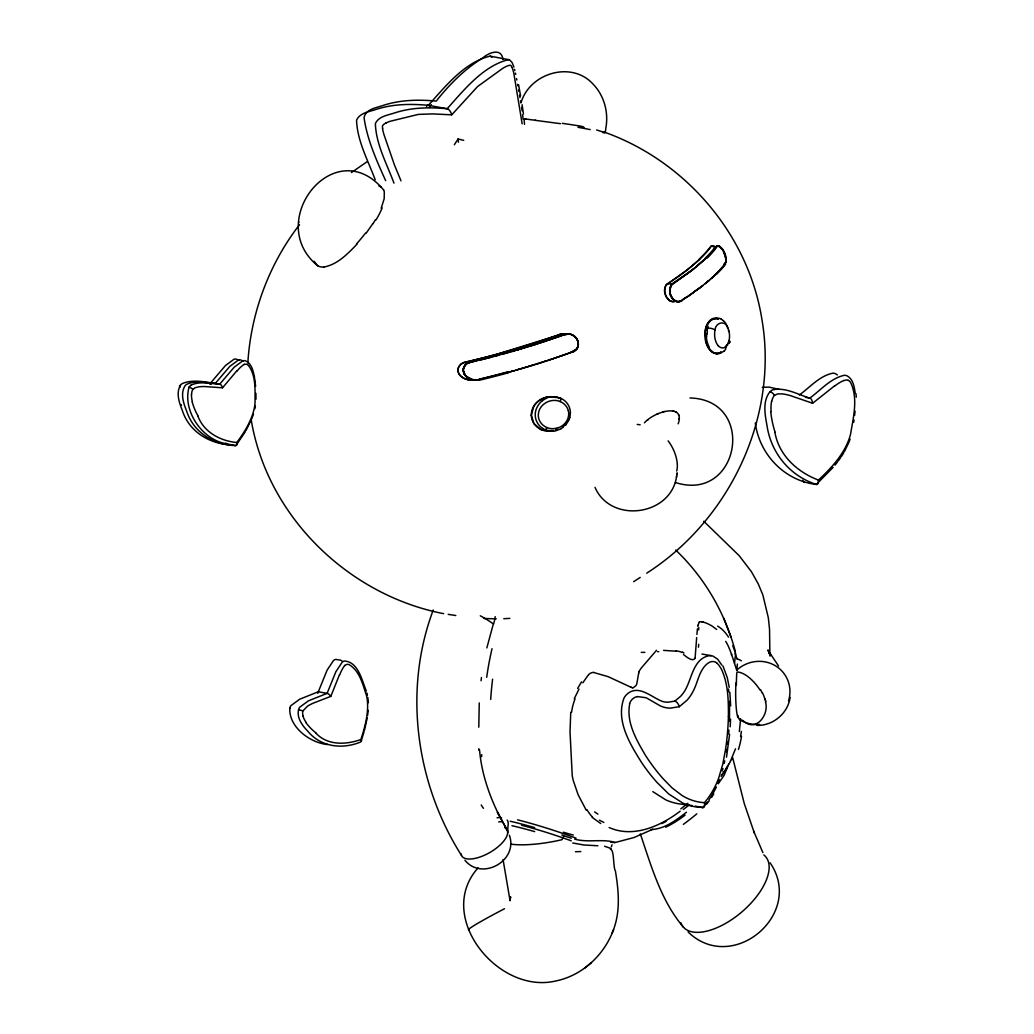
<?xml version="1.0" encoding="UTF-8"?>
<svg xmlns="http://www.w3.org/2000/svg" width="1034" height="1034" viewBox="0 0 1034 1034"><rect width="100%" height="100%" fill="white"/><g stroke="black" fill="none" stroke-linecap="round" stroke-linejoin="round"><path stroke-width="1.5" d="M478.794 727.173L479.259 702.913M769.787 654.419L769.903 655.44L769.542 629.254L768.352 617.88L762.846 594.886L758.336 584.068L751.485 571.776L739.142 555.646L703.753 521.252M255.967 399.253L255.915 393.308M478.807 748.719L478.794 750.167M531.334 415.086L533.79 406.233M728.401 716.316C728.505 700.858 728.22 684.715 721.965 670.316A34.471 27.879 -79.7 0 0 720.918 668.274L718.85 665.172A17.294 13.985 -79.7 0 0 717.867 664.061L716.575 662.936M247.837 363.024C250.823 313.199 268.93 264.226 299.498 224.714M737.371 664.061L736.803 670.135M729.474 721.318L729.552 701.336M730.185 726.799L730.573 719.186M678.188 423.811C685.542 403.014 655.22 410.757 644.441 422.816M740.654 719.018L739.336 731.529M696.67 637.603L695.119 657.714A12.085 9.526 57.8 0 1 694.926 658.27M696.903 634.462L697.42 628.801M705.291 331.733L706.3 342.668M368.207 710.242L367.652 715.231M718.255 318.95C700.302 315.693 700.755 352.193 717.247 353.615M855.066 411.144L854.614 415.422M729.59 734.411L726.514 757.146M317.877 265.867C263.399 221.987 334.77 131.279 383.601 189.92M481.056 680.76L481.456 677.503M570.755 712.284L570.018 731.788L572.229 775.513A84.245 72.083 -26.7 0 0 573.198 780.308L578.122 794.732L586.2 810.152M736.777 670.265C734.683 664.629 730.676 649.21 725.739 641.364M298.684 222.685L298.787 221.883M853.683 422.428L854.032 420.011M679.002 419.313L679.118 418.421M726.359 751.938L726.76 749.366M470.405 362.262C458.437 364.02 463.413 380.344 473.805 379.969M595.002 487.376C610.965 524.186 671.557 515.733 676.65 475.924M676.921 474.347L677.18 472.848L676.456 477.165M602.615 132.52C606.544 134.2 605.291 128.707 606.131 126.406C608.419 111.013 603.701 94.831 592.689 83.715C571.22 60.644 530.028 73.156 521.175 102.25M510.576 896.775L510.059 900.73L503.054 859.525M367.238 717.945L364.433 730.469M510.473 897.266L510.072 899.477L510.292 898.249M254.933 408.676L255.385 406.116M510.499 897.176L510.395 897.667M695.042 658.309C692.754 662.316 686.162 656.629 683.474 654.509M638.585 673.664L636.815 683.771A12.227 11.193 65 0 1 635.949 685.645L632.873 688.075A6.23 5.661 52.7 0 1 632.02 687.7M728.724 341.763L728.608 342.28A18.664 12.098 83.3 0 1 728.492 342.965M705.627 329.432C706.196 323.539 711.663 315.422 718.359 319.015M463.077 368.737L466.437 364.033A11.71 11.658 -88.4 0 1 470.354 362.378L478.626 360.259M724.175 763.454L724.744 760.908M718.113 345.666A11.658 6.631 82.2 0 1 714.61 334.279A13.675 7.729 82.3 0 1 715.05 330.092C715.192 322.97 724.937 319.596 727.522 327.351A11.103 6.282 81.8 0 1 728.737 330.453A11.503 6.514 81.9 0 1 728.918 331.113A11.801 6.695 81.9 0 1 729.461 334.421A12.343 7.018 81.9 0 1 729.513 335.546A13.119 7.471 81.8 0 1 729.332 338.932L729.203 339.682A13.662 7.794 81.8 0 1 729.06 340.432M577.411 347.67C579.996 342.474 576.209 335.365 570.432 334.163M697.976 625.195L699.281 622.209M578.148 346.106L578.187 342.06L576.39 338.17M486.846 647.917L493.334 623.98A33.644 5.881 24.5 0 0 480.293 615.799M790.118 697.42C787.973 713.344 772.98 725.868 756.978 725.39M366.346 691.035C361.835 680.411 358.488 662.031 344.49 661.01A7.496 6.062 -79.7 0 0 342.306 662.057L335.895 671.686L327.106 693.362L318.33 691.772L299.627 699.242L290.955 705.615A7.496 6.062 -79.7 0 0 289.779 708.122C288.77 727.212 310.226 742.994 327.649 744.519M327.106 693.362L308.403 700.845L299.731 707.204A7.496 6.062 -79.7 0 0 298.555 709.712C296.59 718.035 302.445 725.713 307.912 731.335C320.773 747.13 342.719 749.637 360.931 741.869L364.033 731.839M578.109 346.261L577.127 348.212M722.262 771.028L722.96 768.52M728.065 765.832L724.059 775.422L718.203 783.811M629.745 703.779C625.997 722.146 636.492 740.098 645.449 755.324A219.053 177.163 -79.7 0 0 663.117 778.731L672.1 787.921L682.078 795.508A72.354 58.524 -79.7 0 0 704.438 802.681A72.354 58.524 -79.7 0 0 718.591 778.356L722.818 764.074L725.545 749.366A219.053 177.163 -79.7 0 0 728.401 716.316M478.096 867.862C434.629 916.202 497.871 994.786 555.788 980.969C585.502 974.933 609.491 949.768 616.238 920.506C619.922 904.246 618.112 887.392 615.424 871.119C612.955 867.099 614.403 849.237 610.448 849.392M734.515 663.169L735.652 653.669L732.796 645.63M707.166 327.675L706.946 328.411A5.416 2.469 12.8 0 1 715.063 330.092M735.51 748.823L730.405 761.205M252.723 416.366L253.446 414.298M849.328 441.234L850.103 439.088M458.385 367.419C455.736 376.647 467.691 381.714 475.226 379.724M318.33 691.772L327.132 670.084L333.53 660.467A7.496 6.062 -79.7 0 1 335.714 659.408L340.742 660.17M611.288 846.794L612.063 844.83M717.984 783.358L719.431 779.701M433.246 610.008C403.014 690.169 415.888 783.501 461.487 855.402M252.374 417.4L245.911 430.635M381.171 208.273L384.183 198.735L384.299 192.001A33.308 16.105 -40.3 0 0 383.627 189.907M574.284 698.674L579.001 689.135M848.94 442.293L844.39 451.664M611.908 933.547L613.589 929.618M339.449 674.75L330.828 696.36L313.224 703.159A67.003 54.182 -79.7 0 0 307.693 706.015L302.936 710.888L298.555 709.712M725.907 768.663L725.299 769.903M458.566 367.018L461.151 364.033L465.326 362.184A247.863 73.13 -14.7 0 0 499.306 353.641M724.64 771.131L721.137 776.482M715.063 246.687L712.84 245.704L711.095 246.583A251.404 73.918 -14.7 0 1 682.711 273.26A258.836 76.102 -14.7 0 1 667.421 283.717C660.984 288.925 666.18 303.363 674.84 301.424M577.334 348.148L576.416 349.221M665.767 285.487L664.578 290.58M728.944 763.816L726.307 767.952M254.635 377.798C253.265 371.62 251.934 363.167 245.148 360.75A7.496 6.062 -79.7 0 0 242.848 360.801L234.188 367.186L219.764 384.092C207.64 382.709 193.862 378.547 182.1 383.653A7.496 6.062 -79.7 0 0 180.291 385.527C175.896 393.308 179.244 402.769 182.307 410.42C189.067 431.695 209.605 444.181 231.526 444.814M190.876 385.243A7.496 6.062 -79.7 0 0 189.067 387.13C182.243 410.757 202.25 439.915 226.407 443.793M245.148 431.966L235.907 445.615C213.935 445.072 193.487 432.445 186.702 411.222C183.638 403.57 180.278 394.109 184.685 386.328A7.496 6.062 -79.7 0 1 186.495 384.441C195.374 380.021 205.934 382.981 215.382 383.304L229.806 366.398L238.466 360A7.496 6.062 -79.7 0 1 240.754 359.948L243.365 361.202M711.547 797.447L713.77 793.892M577.088 348.548L570.871 352.529M841.237 456.769L843.692 452.892M582.801 682.815L587.622 675.939A23.911 23.355 -85.2 0 1 588.385 675.099M372.783 223.745L366.075 233.283M534.022 405.858C538.559 398.594 548.136 395.053 556.318 397.547C544.75 393.734 530.545 403.221 531.36 415.797A16.079 15.471 -52.1 0 0 532.42 420.67A16.466 15.846 -52.3 0 0 532.988 421.95A17.772 17.1 -53.2 0 0 540.834 429.407M671.389 284.815L669.657 290.451M671.105 285.474L669.657 290.632M454.327 144.76L458.088 139.008L463.71 140.353M665.883 285.294L686.731 270.249L699.63 259.275M670.963 285.384L684.508 275.742M838.354 460.841L840.513 457.791M236.967 444.904A3.529 1.797 64.8 0 0 236.799 442.539C244.774 431.708 252.309 419.83 254.623 406.362A35.04 28.345 -79.7 0 0 255.036 402.885C254.933 390.425 256.264 376.092 248.561 365.506M716.291 246.286L716.045 246.622A13.752 5.661 62.5 0 0 715.774 247.139M716.484 246.441C722.598 243.869 730.043 260.93 723.839 264.122M718.966 245.911A10.87 4.485 62.3 0 0 716.123 246.764C715.761 248.082 705.627 243.882 715.257 246.842M707.256 802.022L702.745 807.515L695.468 806.856A75.715 61.239 -79.7 0 1 682.518 802.888L668.752 794.009L656.848 782.247A226.782 183.419 -79.7 0 1 642.243 763.544C630.404 744.777 615.359 720.853 624.032 698.015A14.554 11.775 -79.7 0 1 626.707 694.46C638.443 683.577 651.614 697.601 662.807 701.569A31.408 25.398 -79.7 0 0 668.326 702.176L674.827 701.104L680.411 696.489A31.408 25.398 -79.7 0 0 684.43 691.397C692.005 679.545 692.677 658.904 709.285 655.621A14.554 11.775 -79.7 0 1 713.033 656.151L717.609 659.149L721.848 665.108M706.649 804.116L709.169 800.859M835.02 465.119L837.527 461.914M189.067 387.13A3.244 0.918 34.3 0 1 192.931 389.43L195.012 387.763L198.722 386.845A67.003 54.182 -79.7 0 1 204.577 386.535L222.53 387.802L236.773 370.883M724.834 264.161L721.861 267.884M210.949 384.312L212.228 382.709M211.001 382.502L225.412 365.597L234.072 359.199A7.496 6.062 -79.7 0 1 236.372 359.16L238.983 360.401M724.627 264.42L723.451 266.022M656.525 650.296L641.881 667.318A24.635 23.575 61 0 0 638.934 671.712M605.032 132.675L596.657 129.961M428.994 107.497L431.398 104.654M375.187 179.735C368.026 160.412 357.182 140.882 356.562 120.138C359.974 112.616 369.526 111.75 376.479 109.294C393.217 103.904 410.989 103.736 428.36 105.313C445.189 86.597 464.55 62.156 490.103 56.146L509.529 59.83L512.076 62.505L513.924 67.081M393.98 183.16C386.845 163.837 376.001 144.308 375.368 123.576C378.78 116.041 388.319 115.175 395.285 112.719C412.023 107.329 429.782 107.161 447.153 108.738C463.995 90.023 483.356 65.581 508.896 59.571M566.257 424.535L565.688 425.207M722.882 266.539L722.327 267.354M833.107 467.368L816.317 484.429C784.483 480.758 759.37 454.353 755.311 422.984M464.822 365.454L463.025 370.237M722.197 267.328L719.496 270.494M576.429 349.427L572.125 352.103M721.732 267.871L719.095 270.908M671.583 284.841L672.604 283.962L667.421 283.717M855.221 393.372C854.381 387.143 853.309 379.491 847.389 376.001A9.926 8.026 -79.7 0 0 844.455 375.277C830.651 378.16 820.802 390.128 809.777 398.103C797.912 394.587 785.478 387.039 772.747 389.831A9.926 8.026 -79.7 0 0 770.02 391.705C762.433 400.972 764.914 414.259 766.918 425.09C770.782 452.569 789.537 475.847 816.317 484.429M356.911 244.295C347.695 253.769 337.588 264.497 324.03 266.992M719.199 270.637L718.294 271.748M718.798 271.05L717.88 272.162M717.48 272.588L717.984 271.89M717.57 272.304L716.213 273.842M717.157 272.73L715.774 274.268M465.119 365.067L466.231 364.11M705.976 258.035L696.916 266.177M706.209 258.138L690.686 271.399L672.113 283.975M715.877 273.997L714.223 275.755M715.774 274.449L713.874 276.078M715.438 274.411L713.977 275.807M704.71 259.353L696.14 266.798M724.175 350.978L720.427 353.292M713.68 276.427L712.827 277.047M713.331 276.763L711.767 278.03M712.62 277.409L710.668 278.999M712.219 277.422L711.03 278.676M710.397 279.051L709.182 280.304M709.725 279.981L708.109 281.222M708.988 280.615L707.838 281.248M708.613 280.938L707.747 281.519M707.876 281.558L707.01 282.127M707.476 281.558L705.912 283.045M799.347 395.001C809.958 387.311 819.523 375.859 832.848 373.171A9.926 8.026 -79.7 0 1 835.782 373.881L837.398 374.954M740.499 719.173L739.672 719.612A26.548 3.399 88.9 0 1 737.94 715.463M707.514 281.868L706.649 282.437M706.765 282.489L705.253 283.394M695.365 267.431L696.205 266.837M705.653 283.406L704.774 283.975M584.559 968.225L591.435 962.615M695.468 267.444L685.232 275.147M704.865 283.704L704.102 284.311M694.021 268.607L673.147 283.316M686.486 812.22C676.146 820.156 664.784 828.997 651.213 829.565M647.194 420.386L648.098 419.662M351.495 172.523L366.98 161.795M702.551 285.746L703.417 285.203M702.642 285.474L700.445 287.374M702.668 285.785L698.273 289.003M688.851 805.253L683.28 809.506M701.181 286.948L693.853 292.015M699.824 287.646L693 292.829M720.956 352.077L720.091 352.672L720.879 352.129M697.627 289.287L694.628 291.472M680.165 811.186C660.623 826.101 633.39 838.367 609.142 827.536M693.077 292.57L693.775 292.402M693.051 292.919L691.436 293.927M692.302 293.113L690.854 294.121M834.593 385.85L812.621 403.273L790.066 395.505A88.627 71.682 -79.7 0 0 782.544 393.915L777.62 393.902L774.582 395.389A4.304 1.654 45.3 0 0 770.02 391.705M691.604 293.927L688.786 295.737M690.169 294.91L687.429 296.642M689.458 295.401L685.374 298.012M672.384 283.911L672.449 283.872A10.327 7.212 66.4 0 0 670.2 293.863L670.471 294.884M466.437 363.968L467.316 363.425A12.214 12.162 -83.6 0 1 470.341 362.275L476.933 360.672M687.351 296.81L682.647 299.563M686.834 296.848L681.858 300.274M684.056 298.658L684.754 298.206M633.661 581.664L640.201 577.424M646.728 573.172C729.797 519.947 779.003 416.56 761.774 318.562C748.06 233.632 684.909 160.645 604.166 132.068M683.254 299.498C679.092 304.358 672.462 300.429 670.808 295.259M637.435 696.567L646.134 697.743L660.209 705.834A38.413 31.059 -79.7 0 0 670.161 708.161L679.351 706.674L687.067 700.173A38.413 31.059 -79.7 0 0 693.736 690.053C698.221 681.07 699.372 669.67 707.889 663.246A10.637 8.595 -79.7 0 1 716.678 662.704M681.148 300.739L681.91 300.351M681.251 300.778L679.493 301.14M190.876 385.243C199.756 380.822 210.329 383.782 219.764 384.092M561.281 428.748L555.426 430.919A19.336 18.366 -66.1 0 1 552.595 431.243M385.902 123.059L384.596 123.796A11.219 9.073 -79.7 0 0 383.588 124.532A5.739 4.64 -79.7 0 0 382.994 125.101M652.868 829.229L634.126 837.488L614.118 842.8M657.017 414.169L658.322 413.574M555.878 429.873L556.654 429.562M674.931 301.372L672.359 301.721L669.851 300.765M719.212 353.111C712.904 355.528 707.915 348.536 706.468 343.172M719.25 353.085L716.148 353.421M679.777 301.269L677.244 301.501M573.172 351.547L571.182 351.689M555.555 429.989L556.279 429.717M562.935 333.788L566.71 334.525L564.965 334.357A10.159 9.745 66.1 0 1 574.154 336.115L574.322 336.218M563.84 334.757L568.015 333.866M570.871 352.413L571.944 352.025M562.793 333.788L499.254 353.525M571.13 352.465L568.713 353.305M562.716 335.158L563.982 334.732M570.122 352.827L567.627 353.68M562.935 335.106L557.093 337.149L558.618 336.632M562.78 335.249L560.48 335.96M567.007 353.938L568.713 353.189M565.469 334.331L565.029 334.473A9.164 8.802 65.4 0 0 564.577 334.654A9.267 8.892 66 0 1 564.978 334.383L566.839 333.943M565.947 354.313L567.627 353.576M843.783 380.615L845.877 380.06A6.45 5.222 -79.7 0 1 848.358 380.383M558.27 336.838L560.531 336.037M563.284 355.218L565.456 354.339M564.37 354.83L566.542 353.964M564.874 354.688L560.001 356.355M555.956 337.536L557.507 337.019M562.186 355.593L563.284 355.101M553.694 338.325L556.382 337.407M554.883 338.015L556.008 337.627M561.1 355.864L562.186 355.489M553.746 338.402L555.245 337.808M561.552 355.851L555.607 357.842M552.557 338.713L554.095 338.196M558.089 357.04L560.001 356.239M552.932 338.596L551.419 339.1L552.608 338.803M556.719 357.48L558.903 356.614M550.566 339.411L548.136 340.225M550.269 339.488L551.755 339.01M555.607 357.738L556.706 357.363M544.13 341.543L550.321 339.579M554.289 358.294L555.697 357.842M548.033 340.341L549.183 339.966M554.276 358.191L550.282 359.625M552.957 358.746L554.482 358.255M545.538 341.181L546.883 340.729M551.613 359.186L553.242 358.669M544.181 341.634L545.642 341.065M551.988 359.095L548.938 360.065M544.362 341.478L541.467 342.525M548.938 359.961L550.269 359.522M541.415 342.435L543.083 341.905M549.429 359.935L546.262 360.944M540.058 342.874L541.79 342.332M548.123 360.375L544.918 361.383M540.472 342.758L537.331 343.753L539.141 343.185M546.249 360.84L540.872 362.675M545.474 361.228L542.217 362.249M537.796 343.624L532.277 345.369M535.069 344.49L536.439 344.051M542.747 362.107L539.515 363.102L540.86 362.572M536.013 344.283L527.728 346.765M538.158 363.529L539.955 362.999M533.273 345.149L529.111 346.338L530.52 346.002M536.788 363.852L538.145 363.425M536.801 363.955L538.533 363.451M679.209 706.739L679.286 706.726A5.441 2.766 64.8 0 0 674.827 701.091M537.098 363.89L534.074 364.692M535.651 364.343L532.549 365.273M533.298 364.937L527.133 366.915M526.345 347.191L527.973 346.713M526.384 347.282L527.767 346.855M531.773 365.506L532.691 365.261M523.372 348.096L526.513 347.166M531.179 365.726L531.941 365.493M523.411 348.187L525.014 347.695M528.684 366.45L530.429 365.958M523.527 348.07L520.205 349.143M527.909 366.682L528.891 366.411M520.167 349.053L522.002 348.523M526.345 367.044L523.256 368.065M525.582 367.38L527.34 366.889M520.464 348.975L516.961 349.996M524.186 367.82L525.776 367.354M518.913 349.44L513.743 350.927M517 350.087L518.603 349.621M522.454 368.194L520.037 369.009M521.705 368.518L523.398 368.052M521.795 368.531L518.525 369.474M515.772 350.358L512.166 351.482M512.14 351.392L514.182 350.823M515.863 370.211L518.344 369.384M517.53 369.733L519.184 369.151M512.567 351.289L507.293 352.762M517.698 369.707L514.182 370.689M508.948 352.4L510.951 351.754M509.31 352.219L494.911 356.135M514.169 370.586L509.995 371.852M513.355 370.922L514.363 370.663M511.675 371.387L513.523 370.896M510.99 371.607L511.843 371.374M506.014 353.137L502.472 354.21M509.167 372.085L510.137 371.852M509.142 371.981L508.301 372.214L509.284 372.085M506.686 372.796L508.418 372.318M499.228 355.089L496.01 355.942M663.001 411.855L664.358 411.493M493.838 356.42L494.937 356.226M561.721 333.866L561.268 333.943A9.371 8.996 65.4 0 0 559.95 334.305A258.836 76.102 -14.7 0 1 534.656 342.913A251.404 73.918 -14.7 0 1 465.3 362.159C458.825 362.882 455.451 371.322 460.427 375.756A14.644 14.592 -69.6 0 0 474.218 379.504M491.693 356.976L493.864 356.51M491.719 357.079L479.776 360.078M490.646 357.35L480.9 359.806M478.639 360.362L479.75 359.987M479.246 379.788L477.139 380.073M470.315 362.327L465.3 362.146M553.448 430.622L543.69 430.493A19.426 18.69 -53.6 0 1 540.821 429.446L533.906 423.539L531.334 415.267M479.207 379.646L477.424 379.943M553.358 430.635L546.585 431.049L540.821 429.446M762.316 387.323L769.063 387.117L779.3 389.43M562.005 333.84L565.391 334.098M477.113 379.969L476.222 380.124M503.791 618.707L509.801 618.384M476.816 379.995L472.926 379.711M567.576 333.969L569.902 334.15M559.924 334.266L565.029 334.383M477.062 379.711L479.362 379.788M663.582 650.373L676.003 651.2M689.975 397.961C757.444 399.912 739.297 503.119 675.473 482.516M484.093 618.461L496.242 618.862M475.614 380.008L474.115 379.905M597.833 845.76L583.874 844.985L572.746 842.994M593.904 672.552L608.134 676.663L631.141 687.326M510.176 65.271A5.597 4.524 -79.7 0 0 509.452 65.336A11.581 9.371 -79.7 0 0 508.25 65.633L507.035 66.086A45.832 37.069 -79.7 0 0 502.834 68.283L477.605 86.52L451.742 114.826L432.587 113.908L418.331 114.399L390.128 121.288A45.729 36.978 -79.7 0 0 385.889 123.033M568.726 333.892L570.057 334.176M637.215 424.418L640.162 424.793M534.927 120.293L560.493 123.679M532.316 119.931L525.401 118.923M604.567 846.239L611.223 848.604M448.213 614.364L455.813 615.527M236.889 442.539C220.423 440.962 203.957 432.341 197.946 416.172M579.479 126.575L584.042 127.376M289.779 708.122L289.959 708.51M428.36 105.313L447.153 108.738M805.434 397.302L809.777 398.103M227.131 444.025L235.907 445.615M701.996 654.031L711.159 655.698M692.056 805.576L678.666 803.793A75.715 61.239 -79.7 0 1 665.715 799.825L652.803 791.63M695.106 806.132L702.745 807.515M701.776 621.718L703.366 622.106M574.658 839.104C587.919 842.943 602.085 838.561 615.178 842.387M677.128 301.76L673.16 299.356L670.665 294.897M672.94 410.912L673.909 411.131M472.628 379.646L465.765 376.014L462.948 370.017M570.264 334.124L574.18 336.102A10.534 10.107 67.6 0 1 576.209 338.04A8.944 8.595 67.8 0 1 573.198 352.012M443.664 613.666C348.419 595.196 267.418 516.612 251.275 420.205M568.299 410.614A14.075 13.532 -51.4 0 0 564.176 404.061A15.756 15.161 -50.6 0 0 560.157 401.567C551.122 397.625 539.089 404.01 538.365 414.104A13.507 13.003 -51.4 0 0 538.339 414.918L538.326 415.461A13.183 12.705 -51.2 0 0 538.96 419.197A13.558 13.054 -51.5 0 0 539.334 420.192A14.347 13.817 -52 0 0 544.634 426.318L545.655 426.939A15.691 15.109 -52.3 0 0 546.896 427.507A3.244 0.84 -66.5 0 1 545.241 429.808A18.677 17.72 -66.4 0 1 543.819 429.097L542.76 428.477M490.103 56.146L491.848 57.219M558.089 398.18L558.799 398.491M715.993 247.191A12.137 4.899 61.2 0 1 717.777 245.898A8.647 3.477 60.9 0 1 718.901 246.105L723.102 250.448L725.829 258.177M675.267 411.61L676.068 412.01M600.715 823.516L592.275 817.455M381.417 187.257L380.667 186.779A26.432 12.783 -39.1 0 0 378.935 186.042M341.44 660.584L342.151 661.049M743.704 721.189C756.268 732.395 769.477 714.339 765.431 701.763M742.851 720.608L742.179 720.129M669.618 300.61L666.064 296.37L664.604 291.019M574.439 336.153L576.171 338.079M688.062 931.944C732.589 975.178 805.059 913.72 770.11 862.821M315.706 732.912C327.235 745.682 345.951 744.855 360.931 739.517C365.028 726.475 368.996 712.723 367.16 698.932A35.04 28.345 -79.7 0 0 366.514 695.598C362.766 684.637 359.819 670.95 349.156 664.655A6.618 5.351 -79.7 0 0 346.7 664.487A4.873 3.942 -79.7 0 0 344.942 665.547M317.076 265.337L314.116 261.279M716.64 629.422L712.064 626.061A82.966 55.849 -45.3 0 0 707.321 623.554L704.865 622.584A52.191 36.1 -82.8 0 0 703.353 622.184M464.912 860.262C481.934 881.239 518.538 860.74 509.387 835.239M675.693 550.062C704.49 577.411 725.054 612.865 735.264 651.187M683.513 927.291C660.933 900.717 651.342 866.246 640.33 833.895M778.576 666.051L767.887 650.037L770.731 655.569L768.365 650.502L770.136 655.272L769.012 651.756L769.309 652.544M464.188 374.179L462.961 370.456M735.058 653.217L737.126 659.214M726.372 324.715L726.488 324.909A16.389 10.56 84.1 0 1 727.91 328.205M385.656 180.653C376.57 160.529 367.083 139.5 364.058 117.592C365.829 108.932 376.428 107.833 383.394 105.352C400.416 99.807 418.499 99.432 436.206 101.099C449.48 84.452 464.576 69.11 482.8 57.93C488.707 52.669 501.516 47.396 502.976 59.455M507.5 830.961L497.483 812.233L506.854 829.475M497.483 812.233L498.504 814.12C488.681 793.996 481.405 772.385 479.556 749.96M762.911 852.649L753.644 831.142L754.329 832.952L744.273 803.573L732.628 757.508M722.947 665.935L727.277 677.593L729.229 687.429M400.998 180.821L394.523 165.169L384.015 134.743A63.294 51.183 -79.7 0 1 383.123 131.486A26.806 21.688 -79.7 0 1 382.528 128.397M731.116 637.422L723.619 617.97M670.562 295.142L670.355 293.94M678.588 414.712L678.873 415.474M769.464 653.074L769.981 655.866L769.761 654.264M774.88 432.238C778.835 455.244 797.253 472.111 818.45 480.073C831.039 468.299 843.46 455.115 849.25 438.532A46.362 37.495 -79.7 0 0 850.568 434.086C853.321 417.348 858.323 398.452 850.581 382.425A8.505 6.889 -79.7 0 0 848.345 380.396M764.824 698.984L764.397 697.562A26.302 17.824 61.7 0 0 762.485 692.845M670.161 293.889L669.916 291.834M670.11 293.746L669.903 291.653M764.966 699.527L765.173 700.406M514.544 69.343L514.842 70.545M366.902 693.026L367.419 695.184M769.929 655.543L769.645 653.734M515.423 73.091L515.707 74.422M769.865 654.897L769.826 654.677M516.548 78.584L516.819 80.019M769.761 654.186L769.968 655.259M517.62 84.349L517.879 85.783M519.96 97.597L519.546 95.244M518.603 84.775L520.554 95.8M518.629 90.023L518.874 91.38M520.541 100.88L520.903 102.986M521.601 107.278L522.105 110.78M522.105 104.731L523.45 113.869M254.842 379.103L255.605 386.393M367.846 697.498L368.363 702.771M522.622 114.735L523.126 119.181M728.518 689.019L728.854 691.927M669.735 291.704L669.838 290.774M669.722 291.523L669.825 290.606M522.157 123.834L513.885 73.66A64.961 52.54 -79.7 0 0 513.187 70.803L512.942 69.95A23.523 19.026 -79.7 0 0 512.076 67.469M729.862 692.405L730.676 705.795M524.148 119.789L524.509 124.338M856.01 393.76L856.281 397.185M327.532 693.452A3.477 1.28 43.3 0 1 330.751 696.334M360.84 739.504A3.529 1.292 43.3 0 1 361.59 740.809M339.708 674.866A35.053 28.345 -79.7 0 1 344.749 665.34M317.877 693.323A3.477 1.28 43.3 0 1 317.671 692.883M303.143 715.967A8.375 6.773 -79.7 0 1 302.794 710.927M315.784 732.757A64.948 52.527 -79.7 0 1 305.935 722.624M306.116 722.417A26.225 21.21 -79.7 0 1 302.936 716.084M809.829 397.948A4.601 2.572 78.5 0 1 812.517 403.234M818.333 480.06A4.666 2.611 78.5 0 1 816.757 484.571M834.684 386.018A56.702 45.871 -79.7 0 1 843.744 380.473M804.659 482.49A4.666 2.611 78.5 0 1 802.694 480.267M771.803 401.412A11.077 8.97 -79.7 0 1 774.466 395.247M775.061 432.134A85.912 69.485 -79.7 0 1 770.757 411.622M771.093 411.545A34.691 28.06 -79.7 0 1 771.532 401.373M180.226 386.974A3.244 0.918 34.3 0 1 180.291 385.527M220.345 384.286A3.477 1.771 64.8 0 1 222.452 387.776M236.967 371.116A35.053 28.345 -79.7 0 1 244.373 364.214M244.489 364.498A4.873 3.942 -79.7 0 1 246.389 364.252A6.618 5.351 -79.7 0 1 248.548 365.532M226.588 443.857A3.529 1.797 64.8 0 1 225.774 443.069M209.824 384.157A3.477 1.771 64.8 0 1 209.928 383.239M191.626 394.342A8.375 6.773 -79.7 0 1 192.828 389.353M198.076 416.056A64.948 52.527 -79.7 0 1 192.169 401.967M192.402 401.851A26.225 21.21 -79.7 0 1 191.419 394.368M181.493 405.212A64.948 52.527 -79.7 0 1 181.286 404.669M447.115 108.557A5.739 2.921 64.8 0 1 451.625 114.8M426.577 106.476A5.739 2.921 64.8 0 1 428.296 105.119M457.894 139.008A6.075 3.089 64.8 0 1 458.385 142.201M510.809 65.413A3.709 2.999 -79.7 0 1 511.727 67.197M382.645 128.358A6.101 4.937 -79.7 0 1 382.541 125.734M562.341 123.356A65.698 5.816 6.3 0 1 582.737 126.562M535.728 120.319A30.955 0.956 7 0 1 533.286 119.983M525.737 118.936A24.932 1.228 6.4 0 1 524.561 118.755M578.019 127.311A65.827 4.821 7.2 0 1 590.22 129.612M382.166 207.912A65.465 28.668 -45.6 0 1 376.079 219.867M375.29 219.971A70.932 29.443 -46.7 0 1 372.951 223.732M365.454 233.154A69.071 28.332 -46.8 0 1 356.459 243.959M324.043 266.966A26.432 14.088 -49.8 0 1 317.877 265.867M710.565 246.622A247.863 72.768 -14.8 0 1 698.971 259.34M511.429 844.222A54.156 13.92 -11.1 0 0 562.057 839.673A5.416 1.344 -72.7 0 1 563.763 836.273M521.575 825.261A52.915 4.653 17.8 0 1 571.233 840.823M571.285 838.199A67.132 29.21 27.1 0 1 561.837 834.968M507.784 832.952A54.156 43.803 -79.7 0 1 508.185 824.305A5.416 4.382 -78.4 0 0 507.138 820.078M511.946 825.701A52.488 3.503 17 0 1 534.707 831.62M498.685 821.991A52.204 4.705 20.2 0 1 502.33 821.901M469.035 929.902A54.156 2.624 -26.8 0 1 504.54 908.731M575.447 851.719A60.735 5.118 -4.2 0 1 580.824 851.564M732.266 758.504A54.156 14.45 -12.1 0 1 731.788 759.654M763.829 854.95A54.156 26.574 -40.4 0 1 739.724 913.707A54.156 26.574 -40.4 0 1 680.721 922.522M696.813 813.823A64.922 16.531 -41.4 0 1 683.358 824.356M504.915 827.743A26.147 11.128 -30 0 1 490.749 851.951A26.147 11.128 -30 0 1 461.086 853.955M736.803 670.071A32.493 31.11 -35.8 0 1 775.319 665.715A32.493 31.11 -35.8 0 1 788.554 700.923M759.602 724.395A32.493 31.11 -35.8 0 1 739.672 719.612M737.022 671.971A29.896 14.153 57.9 0 1 759.977 689.936M736.363 684.844A25.501 1.499 89.5 0 1 736.764 673.044M760.429 689.575A28.099 17.074 62.1 0 1 762.213 692.961M765.018 698.971A23.937 19.09 55.9 0 1 765.16 699.514M765.677 700.419A22.658 16.854 58.9 0 1 765.923 701.815M731.62 653.979A129.922 41.063 -31.6 0 1 731.465 655.026M737.436 658.942A200.712 55.319 -37.3 0 1 741.378 660.816M737.824 717.518A26.432 3.503 -89.9 0 1 735.949 682.879M481.754 754.613A71.475 23.885 76.3 0 1 481.611 756.668M483.485 808.304A136.746 18.043 85.4 0 1 481.224 804.943M490.685 699.398A203.427 108.971 -76.7 0 1 492.598 679.196M486.704 677.309A217.631 149.762 -72.6 0 1 492.029 648.706M495.208 616.626A32.946 22.722 -73.3 0 1 493.58 624.058M573.301 835.007A67.3 30.477 24.4 0 1 563.478 832.202M517.582 819.846A56.314 4.795 17.8 0 1 576.067 838.147M612.891 842.464A48.74 2.262 14.9 0 1 610.564 842.128M497.096 817.855A54.892 4.976 20.2 0 1 501.606 817.804M510.176 821.242A54.97 3.839 17.2 0 1 534.643 827.614M666.064 821.435A50.046 26.703 -47.5 0 1 661.747 823.607M685.09 815.115A64.522 30.917 -44 0 1 665.689 827.187M741.365 731.4A104.809 77.873 -65.8 0 1 740.564 736.492M741.533 736.298A72.328 49.71 -68 0 1 738.483 749.417M730.521 761.257A65.362 64.573 -53.9 0 1 729.048 763.88M726.824 768.34A88.704 78.028 -56.4 0 1 721.344 775.216M687.881 803.276A59.739 11.607 -40.5 0 1 680.811 808.846M603.843 822.431A71.643 11.115 36 0 1 599.397 820.156M597.936 814.12A66.228 15.277 42.1 0 1 594.602 811.936M592.521 817.17A65.013 50.188 -58.5 0 1 586.86 809.583M571.556 712.323A55.254 50.912 -52.2 0 1 575.02 698.932M577.631 688.437A83.172 46.659 -59.2 0 1 581.56 681.91M588.527 674.724A7.445 7.367 64.6 0 1 593.891 672.371M632.058 687.584A22.386 19.556 47.8 0 1 631.205 687.158M638.56 673.664A10.792 10.353 59.6 0 1 639.128 671.829M641.248 652.364A74.577 2.585 -0.6 0 1 644.88 652.364M657.559 651.666A88.989 10.495 -3.7 0 1 658.697 651.678M675.965 650.955A21.494 15.975 69.8 0 1 682.078 652.48M682.479 651.989A40.714 27.724 60.6 0 1 683.926 653.01M698.467 647.181A166.177 17.668 -89.6 0 1 698.661 644.26M698.635 629.926A49.257 23.64 72.1 0 1 698.855 627.664M697.86 626.63A28.448 15.562 66.5 0 1 698.092 625.324M699.204 622.054A8.194 4.821 60.8 0 1 701.815 621.912M717.661 626.139A56.534 35.621 -82.1 0 1 728.505 637.125M728.931 730.094A226.782 183.419 -79.7 0 1 728.608 733.92M727.794 741.624A226.782 183.419 -79.7 0 1 727.471 744.209M716.368 786.964A75.715 61.239 -79.7 0 1 708.923 799.786M704.361 802.63A5.7 2.908 64.8 0 1 702.797 807.683M629.512 703.676A10.779 8.711 -79.7 0 1 637.435 696.632M508.508 372.757A255.036 75.508 -14.7 0 1 479.259 380.266M508.121 371.788A255.114 74.59 -14.7 0 1 479.22 379.207M680.488 301.295A8.699 6.217 66.2 0 1 670.691 295.866A10.056 7.173 66.1 0 1 669.954 293.902M715.502 246.712A247.682 72.677 -14.8 0 1 705.291 258.099M717.092 246.596A247.927 73.272 -14.5 0 1 707.256 258.022M725.635 264.109A255.036 75.224 -14.6 0 1 716.407 274.385M716.304 246.609A247.863 72.987 -14.6 0 1 704.904 259.34M560.402 398.18A3.244 0.853 -67.8 0 1 560.157 401.567M560.402 398.168A18.948 17.966 -69.2 0 1 561.94 398.891A18.121 17.177 -53.5 0 1 564.835 400.869A17.643 16.751 -59.9 0 1 566.826 402.898A17.268 16.402 -59.5 0 1 568.493 405.418A16.673 15.833 -60.8 0 1 569.889 409.037A16.531 15.652 -62.9 0 1 570.406 413.186M557.455 397.34A18.832 17.733 -51.1 0 1 560.376 398.219M570.277 413.186A16.492 15.471 -65 0 1 569.747 417.4M569.812 417.413A16.828 15.898 -63.6 0 1 569.101 419.636M568.933 419.571A16.622 15.549 -64.1 0 1 567.963 421.601M567.576 422.182A17.203 15.859 -62.7 0 1 566.037 424.341M565.21 424.741A17.811 16.389 -60.8 0 1 563.065 426.809M563.259 427.068A18.198 16.893 -59.7 0 1 561.165 428.515M552.595 431.113A19.478 18.431 -62 0 1 550.153 431.049M550.166 430.958A18.793 17.694 -54.9 0 1 548.059 430.648A16.699 15.562 74 0 1 545.241 429.821M568.364 410.601A13.739 13.209 -51 0 1 564.991 423.294A15.691 15.109 -51.8 0 1 557.985 427.882M557.946 427.727A15.562 14.98 -52.1 0 1 546.96 427.585M542.63 428.36A17.488 16.557 -66.2 0 1 536.504 421.006A16.867 15.975 -63.9 0 1 536.051 419.817A16.454 15.6 -62.9 0 1 535.25 415.306L535.237 414.66A16.932 16.027 -63.4 0 1 535.263 413.665A16.428 15.536 -63.7 0 1 536.194 409.244A16.945 15.859 -64.1 0 1 537.59 406.362A17.32 16.247 -63 0 1 539.528 403.467A17.849 16.919 -63.9 0 1 542.307 400.714M542.333 400.765A18.496 17.449 -62.4 0 1 546.172 398.452M546.081 398.206A19.219 18.431 -72 0 1 554.482 396.759A19.465 18.534 -71.7 0 1 557.494 397.185M707.023 330.557A18.793 12.318 83.3 0 1 707.424 328.747M707.075 334.072A17.992 10.573 86.2 0 1 707.424 330.815M706.661 336.761A17.513 10.922 84.7 0 1 706.649 333.956M706.377 336.761A16.919 10.547 84.4 0 0 706.623 339.255A16.751 10.379 84 0 0 709.208 347.062M711.069 350.604A16.208 10.831 86.1 0 1 708.794 347.618M712.504 351.728A16.802 10.87 84.2 0 1 711.121 350.487M712.413 352.103A16.609 10.935 86 0 0 714.106 353.033A17.203 11.426 89.2 0 0 716.148 353.628M717.26 353.848A17.966 11.607 82.7 0 0 718.772 353.654A18.418 11.826 88.4 0 0 720.388 353.085M725.674 349.337A19.594 12.628 83.2 0 1 724.201 351.043M726.32 346.972A19.633 12.369 85.2 0 1 725.312 348.742M726.656 344.839A18.87 11.296 87.8 0 1 725.971 346.519M727.652 344.697A17.009 11.71 80.4 0 1 727.329 345.563M729.125 340.587A5.416 2.339 12.8 0 1 728.311 343.288A5.416 2.327 13.1 0 0 728.996 340.6A14.179 8.091 81.9 0 1 725.403 346.829A13.675 7.781 81.8 0 1 721.318 347.721A12.007 6.837 82.2 0 1 718.139 345.576M728.466 330.337A17.048 10.844 84 0 1 728.711 331.487M723.296 320.579A16.337 10.624 84.6 0 1 726.049 323.862M721.305 319.248A16.867 10.857 83.9 0 1 723.27 320.656M721.331 319.105A17.371 11.296 85.8 0 0 719.044 318.278A18.173 11.645 82.8 0 0 716.304 318.201A18.78 11.994 87.7 0 0 713.719 319.39M713.563 318.795A19.478 12.731 78.9 0 0 708.665 322.983A19.633 13.015 81.2 0 0 707.282 325.322M707.527 328.011A19.168 11.064 88.2 0 1 708.122 326.279M479.272 379.491A14.411 14.347 -74.4 0 1 464.176 374.256M506.544 372.421A255.036 74.629 -14.7 0 1 479.349 379.375M504.153 353.176A247.863 72.535 -14.7 0 1 470.418 361.745M668.132 440.898A24.519 12.486 64.8 0 1 676.701 471.052M719.018 246.053A7.083 2.908 61.1 0 1 723.49 251.21A11.439 4.769 61.2 0 1 725.648 258.616M725.79 258.758A15.665 6.786 60.7 0 1 725.79 261.692A14.463 6.256 61 0 1 724.912 264.135A12.679 5.493 61.2 0 1 724.524 264.549M725.648 258.048A14.179 6.01 61.1 0 1 724.653 264.265M705.304 331.733A18.767 10.702 82.4 0 1 705.627 329.432"/></g></svg>
